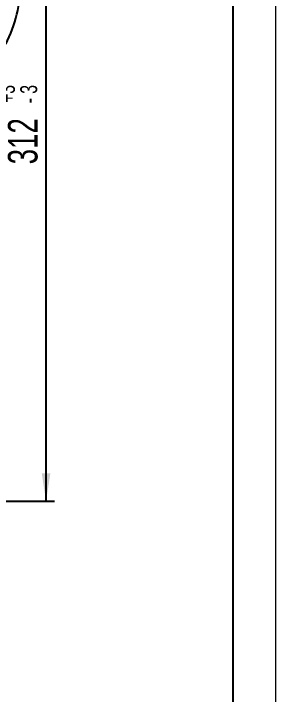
# Model space of a CAD drawing. Header units: millimetres. Extents: x -1160 to 841, y -1082 to 594.
# Drawn here: x 810 to 841, y 317.8 to 398.4 of the extents above; entities that cross this region are included whole.
import ezdxf

# ---------------------------------------------------------------- set-up
doc = ezdxf.new("R2010")
doc.units = ezdxf.units.MM
doc.layers.add('FORMAT', color=7, linetype='Continuous')
doc.layers.add('ОСЕВЫЕ', color=7, linetype='Continuous')
doc.styles.add('SLDTEXTSTYLE1', font='TXT', dxfattribs={"width": 0.7})
doc.dimstyles.new('SLDDIMSTYLE1', dxfattribs={"dimtxt": 3.5, "dimasz": 3.302, "dimexe": 0, "dimexo": 0.0625, "dimgap": 0.875, "dimtad": 1, "dimdec": 0, "dimlfac": 5, "dimrnd": 1e-09, "dimzin": 12, "dimdsep": 46, "dimtxsty": 'SLDTEXTSTYLE1', "dimsah": 1, "dimcen": 0.09, "dimadec": 0, "dimazin": 3, "dimtol": 1, "dimtp": 3, "dimtm": 3, "dimtfac": 1, "dimtdec": 0, "dimtofl": 0, "dimtmove": 0, "dimatfit": 3, "dimfxl": 0, "dimfrac": 2, "dimtolj": 1, "dimtzin": 12, "dimarcsym": 0})

# ---------------------------------------------------------------- blocks, each defined once
blk = doc.blocks.new('_D_20')
at = {"layer": 'FORMAT'}
for p, q in [((794.798, 403.644), (814.848, 403.644)), ((813.848, 340.687), (813.848, 403.644)), ((780.904, 340.687), (814.848, 340.687))]:
    blk.add_line(p, q, dxfattribs=at)
for points in [[(813.848, 403.644), (813.34, 400.342), (814.356, 400.342)], [(813.848, 340.687), (814.356, 343.989), (813.34, 343.989)]]:
    blk.add_solid(points, dxfattribs=at)
at = {"layer": 'FORMAT', "attachment_point": 1, "rotation": 90, "style": 'SLDTEXTSTYLE1'}
for s, insert, char_height in [('3', (808.157, 388.912), 2), ('3', (810.793, 388.912), 2), ('+', (808.157, 387.847), 2), ('-', (810.793, 387.776), 2), ('312', (809.336, 380.562), 3.5)]:
    blk.add_mtext(s, dxfattribs=dict(at, insert=insert, char_height=char_height))

msp = doc.modelspace()

# ---------------------------------------------------------------- linework, layer by layer
at = {"color": 7, "linetype": 'Continuous', "lineweight": 25}
msp.add_line((836, 5), (836, 589), dxfattribs=at)
msp.add_arc((795.144549, 402.043924), 15.7, 332.5, 0, dxfattribs=at)
at = {"layer": 'ОСЕВЫЕ', "lineweight": 18}
msp.add_line((841, 594), (841, 0), dxfattribs=at)

# ---------------------------------------------------------------- dimensions: what is measured, and where the dimension line sits
at = {"layer": 'FORMAT'}
dim = msp.add_linear_dim(base=(813.848184, 403.644102), p1=(780.903954, 340.68681), p2=(794.798044, 403.644102), angle=90, dimstyle='SLDDIMSTYLE1', dxfattribs=at)
dim.commit()
dim.dimension.update_dxf_attribs({"geometry": '_D_20', "text_midpoint": (813.848184, 385.30488), "dimtype": 160})

doc.saveas('drawing.dxf')
